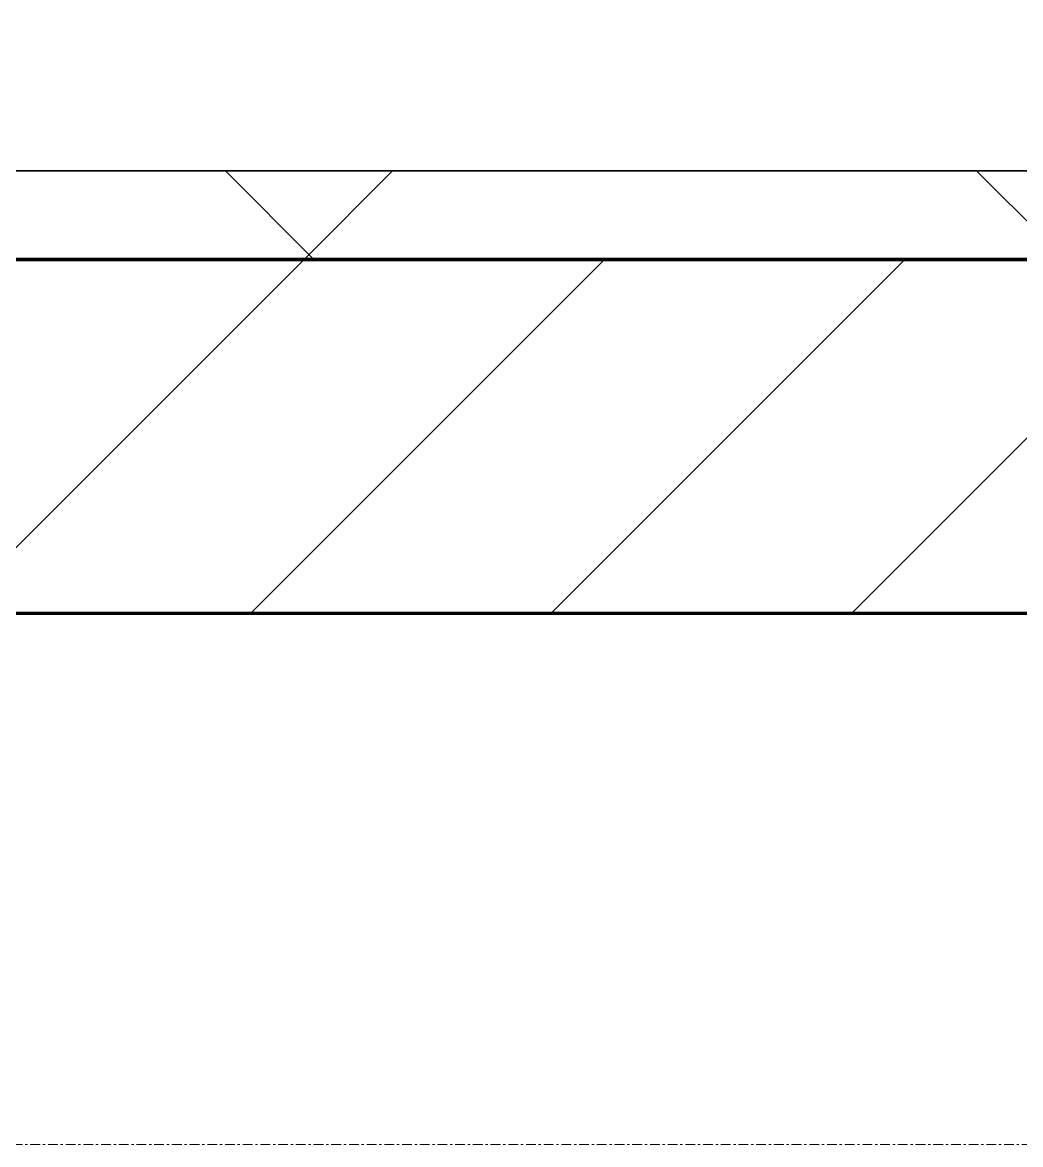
# Model space of a CAD drawing. Header units: millimetres. Extents: x -853432 to -773672, y -18171 to 22484.
# Drawn here: x -827052 to -826489, y -4321 to -3687 of the extents above; entities that cross this region are included whole.
import ezdxf
from ezdxf.xclip import XClip

# ---------------------------------------------------------------- set-up
doc = ezdxf.new("R2010")
doc.units = ezdxf.units.MM
doc.header["$XCLIPFRAME"] = 0
doc.linetypes.add('DPA_Grid _ Level 100', pattern=[10, 5.5, -1.6, 1.3, -1.6])
for name, color, linetype, lineweight in [('A-GLAZ-CURT', 2, 'Continuous', 9), ('A-WALL', 5, 'Continuous', 35), ('A-WALL-FNSH', 2, 'Continuous', 35), ('A-WALL-PATT', 1, 'Continuous', 35), ('S-GRID', 251, 'Continuous', 9)]:
    doc.layers.add(name, color=color, linetype=linetype, lineweight=lineweight)
doc.layers.add('A11_ALU.SOLID SHEET', color=2, linetype='Continuous')

# ---------------------------------------------------------------- blocks, each defined once
blk = doc.blocks.new('*U2464')
at = {"layer": 'S-GRID', "linetype": 'DPA_Grid _ Level 100'}
blk.add_line((57000, -7900), (-16649.52, -7900), dxfattribs=at)
blk = doc.blocks.new('PPLS-PP19_Custom Tile Pattern - Custom Tile Pattern-V100-4251-01 ENLARGED CONCOURSE LEVEL - REFLECTED CEILING PLAN - SHEET 2')
at = {"layer": 'A-GLAZ-CURT'}
for p, q in [((-300, 0), (300, 0)), ((300, 0), (-300, 0)), ((195.99, 0), (213.31, 0)), ((213.31, 0), (195.99, 0)), ((230.06, 0), (300, 0)), ((-300, -50), (300, -50)), ((300, -50), (-300, -50))]:
    blk.add_line(p, q, dxfattribs=at)
at = {"layer": 'A-GLAZ-CURT', "flags": 128}
for points in [[(-300, 0), (-291.56, 0), (-283.3, 0), (-275.2, 0), (-267.26, 0), (-259.45, 0), (-251.77, 0), (-244.2, 0), (-236.74, 0), (-229.36, 0), (-222.06, 0), (-214.83, 0), (-207.71, 0), (-200.76, 0), (-194.02, 0), (-187.54, 0), (-181.38, 0), (-175.58, 0), (-170.25, 0), (-165.64, 0), (-162.01, 0), (-159.53, 0), (-157.46, 0), (-155.15, 0)], [(-155.53, 0), (-160.27, 0), (-164.95, 0), (-169.65, 0), (-174.47, 0), (-179.49, 0), (-184.81, 0), (-190.44, 0), (-196.37, 0), (-202.58, 0), (-209.04, 0), (-215.73, 0), (-222.63, 0), (-229.72, 0), (-236.97, 0), (-244.39, 0), (-251.96, 0), (-259.67, 0), (-267.51, 0), (-275.48, 0), (-283.55, 0), (-291.73, 0), (-300, 0)], [(-125.17, 0), (-128.55, 0), (-134.16, 0), (-140.03, 0), (-145.5, 0), (-150.63, 0), (-155.02, 0)], [(-154.52, 0), (-149.42, 0), (-141.84, 0), (-132.81, 0), (-126.08, 0)]]:
    blk.add_lwpolyline(points, dxfattribs=at)
at = {"layer": 'A-GLAZ-CURT'}
for points, knots in [([(-300, 0), (-284.65, 0), (-236.57, 0), (-174.61, 0), (-129.95, 0), (-110.8, 0), (-99.5, 0), (-91.46, 0)], [-5323.127839, -5323.127839, -5323.127839, -5323.127839, -4502.809032, -2700.551212, -1002.059161, -460.363443, 0, 0, 0, 0]), ([(-86.78, 0), (-99.82, 0), (-136.3, 0), (-202.69, 0), (-262.56, 0), (-294.48, 0), (-300, 0)], [-18766.980307, -18766.980307, -18766.980307, -18766.980307, -17136.203329, -15131.813646, -13729.592194, -13439.944408, -13439.944408, -13439.944408, -13439.944408]), ([(-137.88, 0), (-140.56, 0), (-147.66, 0), (-147.69, 0), (-158.72, 0), (-174.02, 0), (-185.59, 0), (-209.77, 0), (-232.01, 0), (-255.22, 0), (-262.59, 0), (-264.9, 0), (-265.4, 0)], [-3187.727384, -3187.727384, -3187.727384, -3187.727384, -2919.378265, -2477.344047, -2237.412286, -2029.680487, -1755.085331, -1400.429864, -858.079193, -543.655514, -208.940337, 0, 0, 0, 0]), ([(-258.6, 0), (-257.91, 0), (-254.26, 0), (-241.25, 0), (-225.99, 0), (-213.1, 0), (-200.2, 0), (-185.8, 0), (-171.77, 0), (-158.7, 0), (-157.22, 0)], [-5722.54675, -5722.54675, -5722.54675, -5722.54675, -5657.471696, -5413.335975, -5017.494783, -4832.723979, -4666.091899, -4349.945572, -4000.813434, -3840.635403, -3840.635403, -3840.635403, -3840.635403]), ([(-156.12, 0), (-157.05, 0), (-164.64, 0), (-177.91, 0), (-199.46, 0), (-216.65, 0), (-231.26, 0), (-233.46, 0), (-234, 0)], [-2162.554546, -2162.554546, -2162.554546, -2162.554546, -2113.765672, -1763.376603, -1422.553702, -978.033455, -846.069444, -682.911962, -682.911962, -682.911962, -682.911962]), ([(-223.63, 0), (-219.39, 0), (-206.17, 0), (-188.58, 0), (-169.02, 0), (-152.12, 0), (-136.84, 0), (-127.33, 0), (-124.19, 0), (-123.43, 0), (-123.28, 0)], [-5463.295695, -5463.295695, -5463.295695, -5463.295695, -5161.076232, -4739.070012, -4465.409639, -4149.119819, -3839.893365, -3647.167523, -3488.92562, -3439.852845, -3439.852845, -3439.852845, -3439.852845]), ([(-133.82, 0), (-135.51, 0), (-137.8, 0), (-148.04, 0), (-152.59, 0), (-155.02, 0)], [-2731.647847, -2731.647847, -2731.647847, -2731.647847, -2418.507304, -2308.929706, -2181.903936, -2181.903936, -2181.903936, -2181.903936]), ([(-152.35, 0), (-151.03, 0), (-147.71, 0), (-143.57, 0), (-138.62, 0)], [-3494.978217, -3494.978217, -3494.978217, -3494.978217, -3371.022232, -3227.460399, -3227.460399, -3227.460399, -3227.460399]), ([(-118.78, 0), (-121.86, 0), (-126.28, 0), (-136.96, 0), (-147.46, 0), (-150.03, 0), (-150.57, 0)], [-5938.474035, -5938.474035, -5938.474035, -5938.474035, -5700.061948, -5508.838257, -5298.784692, -5196.16478, -5196.16478, -5196.16478, -5196.16478]), ([(-150.34, 0), (-150.07, 0), (-147.75, 0), (-142.6, 0), (-127.26, 0), (-107.3, 0), (-90.42, 0), (-75.26, 0), (-68.41, 0), (-65.12, 0), (-63.63, 0)], [-4948.728362, -4948.728362, -4948.728362, -4948.728362, -4883.323924, -4440.880425, -4054.690705, -3793.097032, -3402.597032, -3144.956779, -3050.982048, -2969.237017, -2969.237017, -2969.237017, -2969.237017]), ([(-26.75, 0), (-27.82, 0), (-36.18, 0), (-53.55, 0), (-78.2, 0), (-110.94, 0), (-130.52, 0), (-147.74, 0), (-149.07, 0)], [-8718.362214, -8718.362214, -8718.362214, -8718.362214, -8532.293389, -8073.216054, -7508.296369, -7004.680444, -6449.282163, -6277.220794, -6277.220794, -6277.220794, -6277.220794]), ([(-148.23, 0), (-146.94, 0), (-140.15, 0), (-137.28, 0), (-133.93, 0), (-128.78, 0), (-126.5, 0)], [-6162.058746, -6162.058746, -6162.058746, -6162.058746, -6017.569127, -5560.701257, -5364.112219, -5231.017328, -5231.017328, -5231.017328, -5231.017328]), ([(-86.16, 0), (-91.37, 0), (-104.13, 0), (-122.65, 0), (-139.03, 0), (-146.11, 0), (-146.95, 0)], [-1681.3698, -1681.3698, -1681.3698, -1681.3698, -1374.161226, -945.742622, -741.901385, -489.130243, -489.130243, -489.130243, -489.130243]), ([(-146.69, 0), (-146.59, 0), (-145.49, 0), (-135.69, 0), (-128.29, 0), (-125.15, 0)], [-420.34245, -420.34245, -420.34245, -420.34245, -406.956646, -290.263673, 0, 0, 0, 0]), ([(-127.41, 0), (-131.63, 0), (-133.16, 0), (-134.09, 0), (-134.15, 0)], [-8540.990293, -8540.990293, -8540.990293, -8540.990293, -8266.114998, -8246.473386, -8246.473386, -8246.473386, -8246.473386]), ([(-134.15, 0), (-133.32, 0), (-130.31, 0), (-117.33, 0), (-97.62, 0), (-88.08, 0), (-86.04, 0)], [-7657.439573, -7657.439573, -7657.439573, -7657.439573, -7293.749979, -6839.55839, -6236.997189, -6061.92656, -6061.92656, -6061.92656, -6061.92656]), ([(-120.13, 0), (-120.14, 0), (-120.24, 0), (-121.3, 0), (-129.25, 0), (-133.82, 0)], [-2933.992132, -2933.992132, -2933.992132, -2933.992132, -2920.575025, -2840.280255, -2731.647847, -2731.647847, -2731.647847, -2731.647847]), ([(-113.43, 0), (-113.44, 0), (-113.96, 0), (-119.73, 0), (-125.43, 0), (-127.03, 0), (-127.41, 0)], [-328.499627, -328.499627, -328.499627, -328.499627, -282.672656, -98.539552, -24.539552, 0, 0, 0, 0]), ([(-126.5, 0), (-122.44, 0), (-108.71, 0), (-95.59, 0), (-86.78, 0), (-86.07, 0)], [-5231.017328, -5231.017328, -5231.017328, -5231.017328, -4994.692869, -4542.524482, -4502.802319, -4502.802319, -4502.802319, -4502.802319]), ([(-125.15, 0), (-124.93, 0), (-121.96, 0), (-113.01, 0), (-98.9, 0), (-85.29, 0), (-71.67, 0), (-65.93, 0), (-65.07, 0)], [-3362.7396, -3362.7396, -3362.7396, -3362.7396, -3342.215224, -3074.362186, -2902.289527, -2605.247022, -2322.099534, -2241.8264, -2241.8264, -2241.8264, -2241.8264]), ([(-122.08, 0), (-122.01, 0), (-121.69, 0), (-121.2, 0), (-120.88, 0)], [-3136.336417, -3136.336417, -3136.336417, -3136.336417, -3110.304437, -3035.164275, -3035.164275, -3035.164275, -3035.164275]), ([(-36.33, 0), (-36.43, 0), (-37.27, 0), (-45.02, 0), (-46.13, 0), (-60.59, 0), (-81.23, 0), (-99.51, 0), (-114.02, 0), (-117.28, 0), (-118.78, 0)], [-1855.773136, -1855.773136, -1855.773136, -1855.773136, -1810.870157, -1672.078046, -1405.135169, -1060.00838, -740.068933, -229.489605, -116.330425, 0, 0, 0, 0]), ([(-117.74, 0), (-117.19, 0), (-114.78, 0), (-113.43, 0), (-113.43, 0)], [-821.249067, -821.249067, -821.249067, -821.249067, -394.672656, -330.879064, -330.879064, -330.879064, -330.879064]), ([(-86.07, 0), (-94.57, 0), (-108.09, 0), (-116.56, 0), (-117.56, 0)], [-2128.952906, -2128.952906, -2128.952906, -2128.952906, -1433.981041, -985.49888, -985.49888, -985.49888, -985.49888]), ([(-115.82, 0), (-114.96, 0), (-110.41, 0), (-96.78, 0), (-71.33, 0), (-42.53, 0), (-12.78, 0), (4.23, 0), (9.64, 0), (10.14, 0), (10.18, 0)], [-5724.064692, -5724.064692, -5724.064692, -5724.064692, -5430.283136, -5103.229623, -4799.173296, -4065.652676, -3589.737505, -3285.047089, -3066.359526, -3044.715262, -3044.715262, -3044.715262, -3044.715262]), ([(-86.07, 0), (-89.54, 0), (-98.43, 0), (-112.01, 0), (-114.94, 0), (-115.63, 0)], [-971.400428, -971.400428, -971.400428, -971.400428, -789.402658, -501.969187, -243.577221, -243.577221, -243.577221, -243.577221]), ([(-91.46, 0), (-90.09, 0), (-88.3, 0), (-86.44, 0), (-86.09, 0)], [-19832.387487, -19832.387487, -19832.387487, -19832.387487, -19753.885894, -19735.532288, -19735.532288, -19735.532288, -19735.532288]), ([(-63.96, 0), (-64.13, 0), (-72.5, 0), (-80.63, 0), (-86.16, 0)], [-2171.769325, -2171.769325, -2171.769325, -2171.769325, -2007.031671, -1681.3698, -1681.3698, -1681.3698, -1681.3698]), ([(-86.07, 0), (-82.33, 0), (-77.12, 0), (-72.73, 0), (-72.64, 0), (-72.64, 0)], [-19735.254069, -19735.254069, -19735.254069, -19735.254069, -19541.04734, -19478.625389, -19471.062469, -19471.062469, -19471.062469, -19471.062469]), ([(-72.93, 0), (-75.51, 0), (-79.97, 0), (-84.97, 0), (-86.06, 0)], [-19442.345229, -19442.345229, -19442.345229, -19442.345229, -18935.241197, -18797.00258, -18797.00258, -18797.00258, -18797.00258]), ([(-18.17, 0), (-21.02, 0), (-28.43, 0), (-40, 0), (-56.24, 0), (-72.02, 0), (-81.45, 0), (-85.91, 0)], [-2313.983599, -2313.983599, -2313.983599, -2313.983599, -2125.455881, -1792.521578, -1466.981642, -1208.454564, -974.308884, -974.308884, -974.308884, -974.308884]), ([(-36.62, 0), (-36.62, 0), (-40.35, 0), (-44.32, 0), (-58.97, 0), (-76.45, 0), (-85.13, 0), (-85.84, 0)], [-4069.478503, -4069.478503, -4069.478503, -4069.478503, -3858.647035, -3538.256648, -2842.901703, -2193.204658, -2135.247573, -2135.247573, -2135.247573, -2135.247573]), ([(-85.19, 0), (-81.48, 0), (-72.19, 0), (-62.74, 0), (-60.36, 0), (-59.97, 0)], [-6037.596586, -6037.596586, -6037.596586, -6037.596586, -5713.340575, -5140.470607, -5006.787413, -5006.787413, -5006.787413, -5006.787413]), ([(-85.05, 0), (-76.57, 0), (-62.9, 0), (-54.4, 0), (-48.53, 0), (-30.79, 0), (-18.03, 0), (8.61, 0), (15.02, 0), (22.91, 0), (31, 0), (39.04, 0), (51.19, 0), (58.74, 0), (61.34, 0), (61.45, 0)], [-4483.729138, -4483.729138, -4483.729138, -4483.729138, -4008.285538, -3689.699207, -3546.54457, -3315.260113, -2864.387349, -2439.246196, -2084.094819, -1956.422387, -1818.904206, -1645.594513, -1443.202566, -1228.752106, -1120.932285, -1120.932285, -1120.932285, -1120.932285]), ([(-29.03, 0), (-33.97, 0), (-43.74, 0), (-56.37, 0), (-71.66, 0), (-77.83, 0), (-82.66, 0), (-83.28, 0), (-83.28, 0)], [-2680.714891, -2680.714891, -2680.714891, -2680.714891, -2413.671296, -2161.752162, -2006.592567, -1646.621388, -1424.436217, -1393.971743, -1393.971743, -1393.971743, -1393.971743]), ([(-83.28, 0), (-83.28, 0), (-82.91, 0), (-76.14, 0), (-62.97, 0), (-48.14, 0), (-36.49, 0), (-33.57, 0), (-29.94, 0), (-28.57, 0)], [-1393.4169, -1393.4169, -1393.4169, -1393.4169, -1353.722004, -1274.333717, -1073.56893, -651.549973, -296.515819, -83.513472, 0, 0, 0, 0]), ([(-66.39, 0), (-66.39, 0), (-63.63, 0), (-53.63, 0), (-34.42, 0), (-29.82, 0), (-29.19, 0)], [-2493.31794, -2493.31794, -2493.31794, -2493.31794, -2315.303971, -1809.437387, -963.711516, -666.19313, -666.19313, -666.19313, -666.19313]), ([(31.18, 0), (25.97, 0), (11.99, 0), (-16.92, 0), (-47.42, 0), (-65.77, 0), (-66.37, 0), (-66.38, 0)], [-4496.803627, -4496.803627, -4496.803627, -4496.803627, -4222.080604, -3745.412743, -2981.410125, -2542.574734, -2498.224237, -2498.224237, -2498.224237, -2498.224237]), ([(-63.63, 0), (-61.49, 0), (-57.39, 0), (-54.49, 0), (-45.2, 0), (-40.79, 0), (-40.46, 0), (-40.44, 0)], [-2969.237017, -2969.237017, -2969.237017, -2969.237017, -2851.217951, -2734.127174, -2474.780881, -2410.990208, -2350.645972, -2350.645972, -2350.645972, -2350.645972]), ([(-58.83, 0), (-58.37, 0), (-57.29, 0), (-54.23, 0), (-46.33, 0), (-42.62, 0), (-41.76, 0)], [-4859.52896, -4859.52896, -4859.52896, -4859.52896, -4680.891996, -4469.85053, -4321.566175, -4270.495146, -4270.495146, -4270.495146, -4270.495146]), ([(-51.83, 0), (-51.83, 0), (-51.78, 0), (-47.4, 0), (-46.01, 0), (-40.22, 0), (-36.78, 0)], [-632.814994, -632.814994, -632.814994, -632.814994, -627.965721, -508.377888, -260.442412, 0, 0, 0, 0]), ([(76.63, 0), (74.8, 0), (67.65, 0), (53.52, 0), (37, 0), (24.07, 0), (12.82, 0), (-2.9, 0), (-20.62, 0), (-32.81, 0), (-44.85, 0), (-51.43, 0), (-51.79, 0)], [-3095.572228, -3095.572228, -3095.572228, -3095.572228, -2950.589685, -2634.532728, -2313.748533, -2106.613311, -1925.670641, -1617.263037, -1290.787923, -1039.307308, -819.71621, -644.910881, -644.910881, -644.910881, -644.910881]), ([(-41.76, 0), (-39.9, 0), (-37.72, 0), (-36.92, 0), (-36.77, 0)], [-4270.495146, -4270.495146, -4270.495146, -4270.495146, -4161.040818, -4106.245333, -4106.245333, -4106.245333, -4106.245333]), ([(-36.78, 0), (-32.43, 0), (-19.22, 0), (8.83, 0), (35.1, 0), (50.75, 0), (51.81, 0)], [-6191.144455, -6191.144455, -6191.144455, -6191.144455, -5862.463379, -5340.621928, -4573.028122, -4516.975326, -4516.975326, -4516.975326, -4516.975326]), ([(-36.29, 0), (-36.29, 0), (-34.66, 0), (-28.88, 0), (-26.95, 0), (-26.54, 0)], [-9150.272121, -9150.272121, -9150.272121, -9150.272121, -9057.163041, -8919.836787, -8834.607043, -8834.607043, -8834.607043, -8834.607043]), ([(-17.07, 0), (-18.95, 0), (-26.16, 0), (-34.76, 0), (-36.04, 0)], [-9514.793231, -9514.793231, -9514.793231, -9514.793231, -9424.652049, -9182.880979, -9182.880979, -9182.880979, -9182.880979]), ([(-33.34, 0), (-33.34, 0), (-32.93, 0), (-31.16, 0), (-30.52, 0)], [-2415.024266, -2415.024266, -2415.024266, -2415.024266, -2357.633367, -2323.618664, -2323.618664, -2323.618664, -2323.618664]), ([(-18.01, 0), (-18.14, 0), (-23.72, 0), (-30.57, 0), (-31.82, 0), (-32, 0)], [-3001.340775, -3001.340775, -3001.340775, -3001.340775, -2994.501669, -2698.150104, -2614.070998, -2614.070998, -2614.070998, -2614.070998]), ([(-30.76, 0), (-30.73, 0), (-29.99, 0), (-23.47, 0), (-15.75, 0), (-15.19, 0)], [-54176.191683, -54176.191683, -54176.191683, -54176.191683, -54157.274271, -53749.15266, -53717.791567, -53717.791567, -53717.791567, -53717.791567]), ([(-30.52, 0), (-27.11, 0), (-17.83, 0), (5.99, 0), (22.06, 0), (37.44, 0), (45.92, 0), (57.76, 0), (64.47, 0), (72.74, 0), (75.22, 0), (76.03, 0), (76.21, 0)], [-2323.618664, -2323.618664, -2323.618664, -2323.618664, -2142.497158, -1716.209403, -1206.526904, -1089.329421, -901.315459, -753.071572, -495.328968, -421.953223, -334.951786, -290.452333, -290.452333, -290.452333, -290.452333]), ([(-17.68, 0), (-18.14, 0), (-20.79, 0), (-25.97, 0), (-29.52, 0), (-30.21, 0)], [-54863.791857, -54863.791857, -54863.791857, -54863.791857, -54789.006179, -54461.685999, -54290.791712, -54290.791712, -54290.791712, -54290.791712]), ([(-28.98, 0), (-28.66, 0), (-27.39, 0), (-24.45, 0), (-22.56, 0)], [-166.548282, -166.548282, -166.548282, -166.548282, -102.06493, 0, 0, 0, 0]), ([(-28.57, 0), (-26.93, 0), (-22.69, 0), (-19.21, 0), (-17.54, 0)], [-5361.429781, -5361.429781, -5361.429781, -5361.429781, -5261.36855, -5162.858308, -5162.858308, -5162.858308, -5162.858308]), ([(9.32, 0), (9.08, 0), (7.65, 0), (2.57, 0), (-8.11, 0), (-14.37, 0), (-17.17, 0)], [-2922.926651, -2922.926651, -2922.926651, -2922.926651, -2882.788014, -2720.818881, -2518.50168, -2335.932386, -2335.932386, -2335.932386, -2335.932386]), ([(70.61, 0), (66.16, 0), (55.8, 0), (39.61, 0), (24.74, 0), (3.09, 0), (-11.29, 0), (-17.14, 0)], [-4647.237329, -4647.237329, -4647.237329, -4647.237329, -4326.416877, -4098.545751, -3766.694881, -3333.063701, -3017.130879, -3017.130879, -3017.130879, -3017.130879]), ([(-17.13, 0), (-15.36, 0), (-9.29, 0), (2.08, 0), (13.15, 0), (21.24, 0), (24.62, 0), (24.72, 0), (24.72, 0)], [-5154.817102, -5154.817102, -5154.817102, -5154.817102, -5050.479954, -4785.90057, -4596.498881, -4445.288762, -4384.376941, -4376.041937, -4376.041937, -4376.041937, -4376.041937]), ([(8.33, 0), (8.19, 0), (7.18, 0), (0.32, 0), (-10.22, 0), (-17.05, 0), (-17.12, 0)], [-3574.286521, -3574.286521, -3574.286521, -3574.286521, -3526.962355, -3285.499107, -2903.012179, -2899.527044, -2899.527044, -2899.527044, -2899.527044]), ([(-16.02, 0), (-15.84, 0), (-14.88, 0), (-11.36, 0), (-7.66, 0), (-6.6, 0), (-6.44, 0)], [-56353.592234, -56353.592234, -56353.592234, -56353.592234, -56344.022017, -56303.229861, -56166.290093, -56124.392176, -56124.392176, -56124.392176, -56124.392176]), ([(30.82, 0), (29.27, 0), (20.14, 0), (5.26, 0), (-8.81, 0), (-16, 0)], [-10462.034656, -10462.034656, -10462.034656, -10462.034656, -10363.088938, -9884.23066, -9532.07602, -9532.07602, -9532.07602, -9532.07602]), ([(-15.19, 0), (-13.07, 0), (7.48, 0), (42.82, 0), (88.72, 0), (120.63, 0), (138.28, 0), (138.53, 0)], [-461.142613, -461.142613, -461.142613, -461.142613, -429.606584, -390.253598, -346.313304, -291.370682, -290.5735, -290.5735, -290.5735, -290.5735]), ([(-6.54, 0), (-6.73, 0), (-7.2, 0), (-7.6, 0), (-7.79, 0)], [-56009.792147, -56009.792147, -56009.792147, -56009.792147, -55949.290093, -55895.192118, -55895.192118, -55895.192118, -55895.192118]), ([(-2.63, 0), (-2.47, 0), (-1.22, 0), (4.92, 0), (15.97, 0), (22.54, 0), (24.49, 0)], [-226.825321, -226.825321, -226.825321, -226.825321, -220.269177, -206.416616, -198.214427, -187.717507, -187.717507, -187.717507, -187.717507]), ([(103.09, 0), (101.08, 0), (86.31, 0), (63.34, 0), (35.84, 0), (12, 0), (3.08, 0), (-1.67, 0), (-2.25, 0)], [-375.435014, -375.435014, -375.435014, -375.435014, -369.147452, -330.153101, -307.516438, -285.83788, -246.234814, -234.646884, -234.646884, -234.646884, -234.646884]), ([(24.69, 0), (24.54, 0), (20.99, 0), (15.48, 0), (10.8, 0), (9.63, 0)], [-4368.572414, -4368.572414, -4368.572414, -4368.572414, -4306.476363, -4080.000647, -3772.857994, -3772.857994, -3772.857994, -3772.857994]), ([(18.16, 0), (19.15, 0), (24.25, 0), (25.66, 0), (26.12, 0)], [-5700.113719, -5700.113719, -5700.113719, -5700.113719, -5554.232259, -5302.431367, -5302.431367, -5302.431367, -5302.431367]), ([(51.57, 0), (48.5, 0), (43.08, 0), (29.53, 0), (20.67, 0), (18.85, 0), (18.16, 0)], [-6518.871504, -6518.871504, -6518.871504, -6518.871504, -6314.283804, -6135.05769, -5972.647715, -5832.674503, -5832.674503, -5832.674503, -5832.674503]), ([(27.44, 0), (27.9, 0), (29.54, 0), (37.75, 0), (46.05, 0), (51.81, 0)], [-5037.309798, -5037.309798, -5037.309798, -5037.309798, -4887.603822, -4705.298446, -4379.271966, -4379.271966, -4379.271966, -4379.271966]), ([(27.89, 0), (29.09, 0), (33.4, 0), (48.37, 0), (71.92, 0), (98.81, 0), (113.03, 0), (120.21, 0)], [-147.777612, -147.777612, -147.777612, -147.777612, -135.792042, -118.513713, -97.899267, -63.759246, -43.933885, -43.933885, -43.933885, -43.933885]), ([(51.17, 0), (49.96, 0), (43.96, 0), (36.46, 0), (30.82, 0)], [-498.192126, -498.192126, -498.192126, -498.192126, -360.610861, 0, 0, 0, 0]), ([(136.44, 0), (121.66, 0), (86.93, 0), (51.16, 0), (31.18, 0)], [-106.750556, -106.750556, -106.750556, -106.750556, -59.610984, 0, 0, 0, 0]), ([(120.77, 0), (115.86, 0), (100.08, 0), (76.86, 0), (57.82, 0), (46.51, 0), (41.18, 0), (36.02, 0), (35.54, 0), (35.54, 0)], [-424.045778, -424.045778, -424.045778, -424.045778, -401.860199, -357.622665, -341.267687, -334.000314, -326.15566, -319.318397, -317.489778, -317.489778, -317.489778, -317.489778]), ([(36.29, 0), (37.77, 0), (48.82, 0), (64.79, 0), (95.91, 0), (124.45, 0), (132.42, 0), (134.6, 0)], [-314.598523, -314.598523, -314.598523, -314.598523, -305.899624, -287.17622, -249.500363, -194.761443, -152.241002, -152.241002, -152.241002, -152.241002]), ([(114.39, 0), (114.2, 0), (112.08, 0), (105.42, 0), (92.38, 0), (85.59, 0), (74.4, 0), (62.26, 0), (55.43, 0), (52.17, 0), (51.8, 0)], [-8148.58938, -8148.58938, -8148.58938, -8148.58938, -8105.191388, -7723.759874, -7531.75727, -7135.649961, -6924.452779, -6738.82075, -6548.303034, -6524.039369, -6524.039369, -6524.039369, -6524.039369]), ([(51.96, 0), (59.92, 0), (71.85, 0), (82.12, 0), (83.66, 0)], [-4514.376165, -4514.376165, -4514.376165, -4514.376165, -4094.177415, -3869.465285, -3869.465285, -3869.465285, -3869.465285]), ([(52.06, 0), (52.43, 0), (59.78, 0), (71.67, 0), (84.83, 0), (86.01, 0), (92.51, 0), (94.33, 0)], [-4374.505878, -4374.505878, -4374.505878, -4374.505878, -4353.683244, -3960.84581, -3759.045785, -3336.541051, -2783.776468, -2783.776468, -2783.776468, -2783.776468]), ([(53.18, 0), (53.06, 0), (52.79, 0), (52.29, 0), (52.1, 0)], [-622.740158, -622.740158, -622.740158, -622.740158, -566.066452, -538.052885, -538.052885, -538.052885, -538.052885]), ([(61.47, 0), (61.47, 0), (61.21, 0), (54.61, 0), (53.71, 0), (53.56, 0)], [-1113.311073, -1113.311073, -1113.311073, -1113.311073, -1096.402191, -891.204116, -747.28819, -747.28819, -747.28819, -747.28819]), ([(76.22, 0), (75.58, 0), (73.64, 0), (71.05, 0), (70.61, 0)], [-193.634889, -193.634889, -193.634889, -193.634889, -31.537676, 0, 0, 0, 0]), ([(94.4, 0), (94.4, 0), (94.64, 0), (99.11, 0), (108.97, 0), (120.79, 0), (139.94, 0), (163.31, 0), (185.23, 0), (193.62, 0), (194.69, 0), (194.79, 0)], [-2348.345796, -2348.345796, -2348.345796, -2348.345796, -2310.419338, -2233.599744, -2052.234781, -1843.028543, -1530.39897, -1095.004608, -529.74427, -295.064701, -265.121568, -265.121568, -265.121568, -265.121568]), ([(119.93, 0), (118.96, 0), (114.09, 0), (108.04, 0), (103.09, 0)], [-19.969948, -19.969948, -19.969948, -19.969948, -15.488593, 0, 0, 0, 0]), ([(120.2, 0), (117.42, 0), (114.15, 0), (111.98, 0), (105.66, 0), (105.23, 0), (105.23, 0)], [-9435.208756, -9435.208756, -9435.208756, -9435.208756, -9220.200448, -9012.77275, -8966.157302, -8929.495943, -8929.495943, -8929.495943, -8929.495943]), ([(105.26, 0), (105.52, 0), (111.01, 0), (112.65, 0), (113.59, 0)], [-8920.561005, -8920.561005, -8920.561005, -8920.561005, -8814.835624, -8577.462505, -8577.462505, -8577.462505, -8577.462505]), ([(157.9, 0), (156.77, 0), (151.67, 0), (143.29, 0), (134.04, 0), (126.24, 0), (122.4, 0), (120.77, 0), (120.69, 0)], [-10292.955006, -10292.955006, -10292.955006, -10292.955006, -10098.273015, -9847.788484, -9677.714971, -9567.007022, -9453.21225, -9447.621975, -9447.621975, -9447.621975, -9447.621975]), ([(120.73, 0), (122.35, 0), (125.3, 0), (128.63, 0), (128.95, 0)], [-43.460153, -43.460153, -43.460153, -43.460153, -39.050993, -35.895543, -35.895543, -35.895543, -35.895543]), ([(129.02, 0), (129.02, 0), (124.41, 0), (122.97, 0), (121.11, 0), (120.84, 0)], [-35.386604, -35.386604, -35.386604, -35.386604, -31.430235, -22.807238, -21.43427, -21.43427, -21.43427, -21.43427]), ([(168.37, 0), (167.68, 0), (162.47, 0), (149.58, 0), (128.92, 0), (121.6, 0)], [-543.375029, -543.375029, -543.375029, -543.375029, -530.793311, -458.593899, -425.296832, -425.296832, -425.296832, -425.296832]), ([(128.58, 0), (128.8, 0), (130.16, 0), (139.26, 0), (152.67, 0), (161.24, 0), (162.19, 0), (162.75, 0)], [-633.326174, -633.326174, -633.326174, -633.326174, -627.736123, -618.981161, -602.094757, -592.980799, -581.414464, -581.414464, -581.414464, -581.414464]), ([(137.1, 0), (136, 0), (133.64, 0), (129.87, 0), (129.11, 0)], [-670.405967, -670.405967, -670.405967, -670.405967, -651.020627, -640.742133, -640.742133, -640.742133, -640.742133]), ([(193.8, 0), (193.33, 0), (190.11, 0), (183.13, 0), (171, 0), (161.95, 0), (161.28, 0), (158.35, 0), (157.85, 0), (157.77, 0)], [-11665.349007, -11665.349007, -11665.349007, -11665.349007, -11565.880756, -11105.624034, -10839.086983, -10768.332124, -10666.779182, -10580.760289, -10550.278881, -10550.278881, -10550.278881, -10550.278881]), ([(300, 0), (286.53, 0), (254.22, 0), (207.11, 0), (177.41, 0), (159.34, 0), (158.33, 0), (158.3, 0)], [-285.253232, -285.253232, -285.253232, -285.253232, -244.693688, -187.987675, -143.776725, -129.632772, -123.352749, -123.352749, -123.352749, -123.352749]), ([(159.07, 0), (159.13, 0), (160.84, 0), (165.21, 0), (174.15, 0), (185.98, 0), (208.82, 0), (219.42, 0), (230.06, 0)], [-115.643202, -115.643202, -115.643202, -115.643202, -114.681583, -87.660824, -65.295536, -41.623857, -24.459831, 0, 0, 0, 0]), ([(162.75, 0), (165.4, 0), (170.91, 0), (172.61, 0), (172.61, 0)], [-111.264224, -111.264224, -111.264224, -111.264224, -56.742688, -19.085662, -19.085662, -19.085662, -19.085662]), ([(247.1, 0), (246.76, 0), (245.04, 0), (238.34, 0), (226.56, 0), (221.1, 0), (200.27, 0), (182.99, 0), (174.27, 0), (169.67, 0), (168.99, 0)], [-9649.085549, -9649.085549, -9649.085549, -9649.085549, -9581.591397, -9406.094246, -9221.510254, -9016.44624, -8717.832359, -8253.978395, -8152.463617, -8069.855175, -8069.855175, -8069.855175, -8069.855175]), ([(215.22, 0), (214.62, 0), (210.55, 0), (203.98, 0), (187.54, 0), (175.3, 0), (169.49, 0)], [-203.825446, -203.825446, -203.825446, -203.825446, -198.527383, -184.406837, -162.427601, -142.916156, -142.916156, -142.916156, -142.916156]), ([(171.51, 0), (176.48, 0), (193.23, 0), (201.73, 0), (208.81, 0), (213.9, 0), (237.31, 0), (252.87, 0), (258.67, 0)], [-7971.819559, -7971.819559, -7971.819559, -7971.819559, -7784.112253, -7606.717214, -7289.299508, -7042.621073, -6582.165592, -6270.626678, -6270.626678, -6270.626678, -6270.626678]), ([(172.07, 0), (177.66, 0), (187.87, 0), (201.08, 0), (207.47, 0), (213.96, 0), (215.11, 0)], [-255.364076, -255.364076, -255.364076, -255.364076, -237.955587, -223.92608, -215.862851, -208.75215, -208.75215, -208.75215, -208.75215]), ([(257.56, 0), (245.83, 0), (229.23, 0), (219.94, 0), (219.02, 0)], [-11785.691348, -11785.691348, -11785.691348, -11785.691348, -11162.864862, -10856.732305, -10856.732305, -10856.732305, -10856.732305]), ([(219.9, 0), (220.86, 0), (227.84, 0), (242.06, 0), (246.54, 0), (246.96, 0)], [-10670.940496, -10670.940496, -10670.940496, -10670.940496, -10511.382485, -9925.173265, -9834.877357, -9834.877357, -9834.877357, -9834.877357]), ([(300, 0), (288.22, 0), (274.32, 0), (260.54, 0), (258.64, 0)], [-12528.858583, -12528.858583, -12528.858583, -12528.858583, -11905.454923, -11804.683661, -11804.683661, -11804.683661, -11804.683661]), ([(259.51, 0), (262.97, 0), (271.55, 0), (281.71, 0), (291.71, 0), (296.52, 0), (297.86, 0), (298.09, 0)], [-6255.469152, -6255.469152, -6255.469152, -6255.469152, -6068.460911, -5766.029927, -5566.724884, -5280.360606, -5199.253518, -5199.253518, -5199.253518, -5199.253518]), ([(284.76, 0), (284.76, 0), (285.09, 0), (287.47, 0), (293.59, 0), (297.76, 0), (300, 0)], [-4110.630118, -4110.630118, -4110.630118, -4110.630118, -4053.389046, -3959.664717, -3862.421465, -3746.95702, -3746.95702, -3746.95702, -3746.95702]), ([(297.38, 0), (295.84, 0), (291.62, 0), (285.38, 0), (284.87, 0)], [-4803.172655, -4803.172655, -4803.172655, -4803.172655, -4358.271401, -4143.037883, -4143.037883, -4143.037883, -4143.037883])]:
    blk.add_open_spline(points, degree=3, knots=knots, dxfattribs=at)
for points in [[(-39.84, 0), (-39.08, 0), (-38.11, 0), (-37.36, 0)], [(-18.19, 0), (-21.73, 0), (-25.36, 0), (-29.03, 0)], [(-22.56, 0), (-20.8, 0), (-18.96, 0), (-17.13, 0)], [(-13, 0), (-14, 0), (-15.29, 0), (-17.09, 0)], [(24.49, 0), (25.23, 0), (25.72, 0), (26.04, 0)], [(80.35, 0), (79.57, 0), (78.27, 0), (76.63, 0)], [(84.06, 0), (83.48, 0), (82.41, 0), (81.72, 0)], [(168.74, 0), (168.74, 0), (169.81, 0), (171.51, 0)], [(195.11, 0), (194.91, 0), (194.44, 0), (193.8, 0)]]:
    blk.add_open_spline(points, degree=3, dxfattribs=at)
blk = doc.blocks.new('PPLS-PP19_Custom Tile Pattern - Custom Tile Pattern-V101-4251-01 ENLARGED CONCOURSE LEVEL - REFLECTED CEILING PLAN - SHEET 2')
at = {"layer": 'A-GLAZ-CURT'}
for p, q in [((-300, 0), (300, 0)), ((300, 0), (-300, 0)), ((-293.07, 0), (-275.75, 0)), ((-275.75, 0), (-293.07, 0)), ((-222.32, 0), (-205, 0)), ((-205, 0), (-222.32, 0)), ((-300, -50), (300, -50)), ((300, -50), (-300, -50))]:
    blk.add_line(p, q, dxfattribs=at)
at = {"layer": 'A-GLAZ-CURT', "flags": 128}
for points in [[(-300, 0), (-291.56, 0), (-283.3, 0), (-275.2, 0), (-267.26, 0), (-259.45, 0), (-251.77, 0), (-244.2, 0), (-236.74, 0), (-229.36, 0), (-222.06, 0), (-214.83, 0), (-207.71, 0)], [(-203.46, 0), (-209.04, 0), (-215.73, 0), (-222.63, 0), (-229.72, 0), (-236.97, 0), (-244.39, 0), (-251.96, 0), (-259.67, 0), (-267.51, 0), (-275.48, 0), (-283.55, 0), (-291.73, 0), (-300, 0)]]:
    blk.add_lwpolyline(points, dxfattribs=at)
at = {"layer": 'A-GLAZ-CURT'}
for points, knots in [([(-300, 0), (-284.65, 0), (-236.57, 0), (-174.61, 0), (-129.95, 0), (-110.8, 0), (-99.5, 0), (-91.46, 0)], [-5323.127839, -5323.127839, -5323.127839, -5323.127839, -4502.809032, -2700.551212, -1002.059161, -460.363443, 0, 0, 0, 0]), ([(-203.47, 0), (-206.99, 0), (-231.23, 0), (-262.56, 0), (-294.48, 0), (-300, 0)], [-15374.091084, -15374.091084, -15374.091084, -15374.091084, -15131.813646, -13729.592194, -13439.944408, -13439.944408, -13439.944408, -13439.944408]), ([(-137.88, 0), (-140.56, 0), (-147.66, 0), (-147.69, 0), (-158.72, 0), (-174.02, 0), (-185.59, 0), (-209.77, 0), (-232.01, 0), (-255.22, 0), (-262.59, 0), (-264.9, 0), (-265.4, 0)], [-3187.727384, -3187.727384, -3187.727384, -3187.727384, -2919.378265, -2477.344047, -2237.412286, -2029.680487, -1755.085331, -1400.429864, -858.079193, -543.655514, -208.940337, 0, 0, 0, 0]), ([(-258.6, 0), (-257.91, 0), (-254.26, 0), (-241.25, 0), (-225.99, 0), (-213.43, 0), (-207.06, 0), (-204.3, 0)], [-5722.54675, -5722.54675, -5722.54675, -5722.54675, -5657.471696, -5413.335975, -5017.494783, -4832.723979, -4685.575192, -4685.575192, -4685.575192, -4685.575192]), ([(-134.48, 0), (-136, 0), (-138.56, 0), (-149.31, 0), (-162.01, 0), (-177.91, 0), (-199.46, 0), (-216.65, 0), (-231.26, 0), (-233.46, 0), (-234, 0)], [-2691.152002, -2691.152002, -2691.152002, -2691.152002, -2418.507304, -2308.929706, -2113.765672, -1763.376603, -1422.553702, -978.033455, -846.069444, -682.911962, -682.911962, -682.911962, -682.911962]), ([(-233.49, 0), (-233.44, 0), (-232.38, 0), (-230.74, 0), (-225.3, 0), (-223.63, 0)], [-455.274641, -455.274641, -455.274641, -455.274641, -440.605512, -119.536984, 0, 0, 0, 0]), ([(-223.63, 0), (-219.39, 0), (-212.19, 0), (-205.12, 0), (-203.47, 0)], [-5463.295695, -5463.295695, -5463.295695, -5463.295695, -5161.076232, -5068.793001, -5068.793001, -5068.793001, -5068.793001])]:
    blk.add_open_spline(points, degree=3, knots=knots, dxfattribs=at)
blk = doc.blocks.new('*U634')
at = {"layer": 'A-GLAZ-CURT'}
for name, p in [('PPLS-PP19_Custom Tile Pattern - Custom Tile Pattern-V100-4251-01 ENLARGED CONCOURSE LEVEL - REFLECTED CEILING PLAN - SHEET 2', (9002.37, -7350)), ('PPLS-PP19_Custom Tile Pattern - Custom Tile Pattern-V101-4251-01 ENLARGED CONCOURSE LEVEL - REFLECTED CEILING PLAN - SHEET 2', (9602.37, -7350))]:
    blk.add_blockref(name, p, dxfattribs=at)
blk = doc.blocks.new('*U1213')
blk.add_lwpolyline([(22690, -750), (19166.45, -750), (19116.45, -700), (18966.44, -550), (-101025.39, -550), (-101025.39, -6704.96), (-96300, -6704.96), (-96300, -7350), (-94497.63, -7350), (17250, -7350), (17250, -6849.96), (18300, -6849.96), (22690, -6849.96)], close=True)

msp = doc.modelspace()

# ---------------------------------------------------------------- block references
at = {"layer": 'A11_ALU.SOLID SHEET'}
ref = msp.add_blockref('*U1213', (-744682.37, 3579.02), dxfattribs=at)
XClip(ref).set_block_clipping_path([(-104690.1238047112, -9620.0029952966), (-34092.6543255156, 14392.9971737705)])

# ---------------------------------------------------------------- next in the draw order: hatches: boundary and pattern name
at = {"layer": 'A-WALL-PATT', "lineweight": 9}
h = msp.add_hatch(dxfattribs=at)
h.set_pattern_fill('FP_4', color=256, style=0, pattern_type=2)
h.set_pattern_definition([(45, (0, 0), (-212.13203, 212.13203), []), (135, (0, 0), (-212.13203, -212.13203), [])])
h.paths.add_polyline_path([(-779464.45, -3820.98), (-778775.03, -3820.98), (-778775.03, -3770.98), (-827933.88, -3770.98), (-828045.79, -3820.98), (-779602.34, -3820.98)])
h.paths.add_polyline_path([(-828965.42, -3820.98), (-828156.1, -3820.98), (-828044.19, -3770.98), (-841032.37, -3770.98), (-841032.37, -3820.98), (-829103.3, -3820.98)])
h = msp.add_hatch(dxfattribs=at)
h.set_pattern_fill('FP_2', color=256, style=0, pattern_type=2)
h.set_pattern_definition([(45, (0, 0), (-84.852814, 84.852814), [])])
h.paths.add_polyline_path([(-779326.57, -4020.98), (-778775.03, -4020.98), (-778775.03, -3820.98), (-828045.79, -3820.98), (-828336.65, -3950.93), (-828355, -3909.85), (-828156.1, -3820.98), (-841232.37, -3820.98), (-841232.37, -4020.98), (-779878.11, -4020.98)])
h.paths.add_polyline_path([(-828280, -3860.98), (-828285, -3859.64), (-828288.66, -3855.98), (-828289.66, -3848.39), (-828287.07, -3844.76), (-828282.59, -3841.32), (-828280, -3840.98), (-828272.93, -3843.91), (-828270.34, -3848.39), (-828270.34, -3851.81), (-828272.93, -3858.05), (-828279.18, -3860.64)])

# ---------------------------------------------------------------- next in the draw order: linework, layer by layer
at = {"layer": 'A-WALL', "color": 7, "lineweight": 70}
for p, q in [((-827180, -3820.98), (-823580, -3820.98)), ((-823580, -3820.98), (-827180, -3820.98)), ((-823580, -4020.98), (-827180, -4020.98))]:
    msp.add_line(p, q, dxfattribs=at)
at = {"layer": 'A-WALL-FNSH', "color": 250}
msp.add_line((-827180, -3770.98), (-823580, -3770.98), dxfattribs=at)

# ---------------------------------------------------------------- next in the draw order: block references
for name in ['*U2464', '*U634']:
    msp.add_blockref(name, (-835882.37, 3579.02))

doc.saveas('drawing.dxf')
